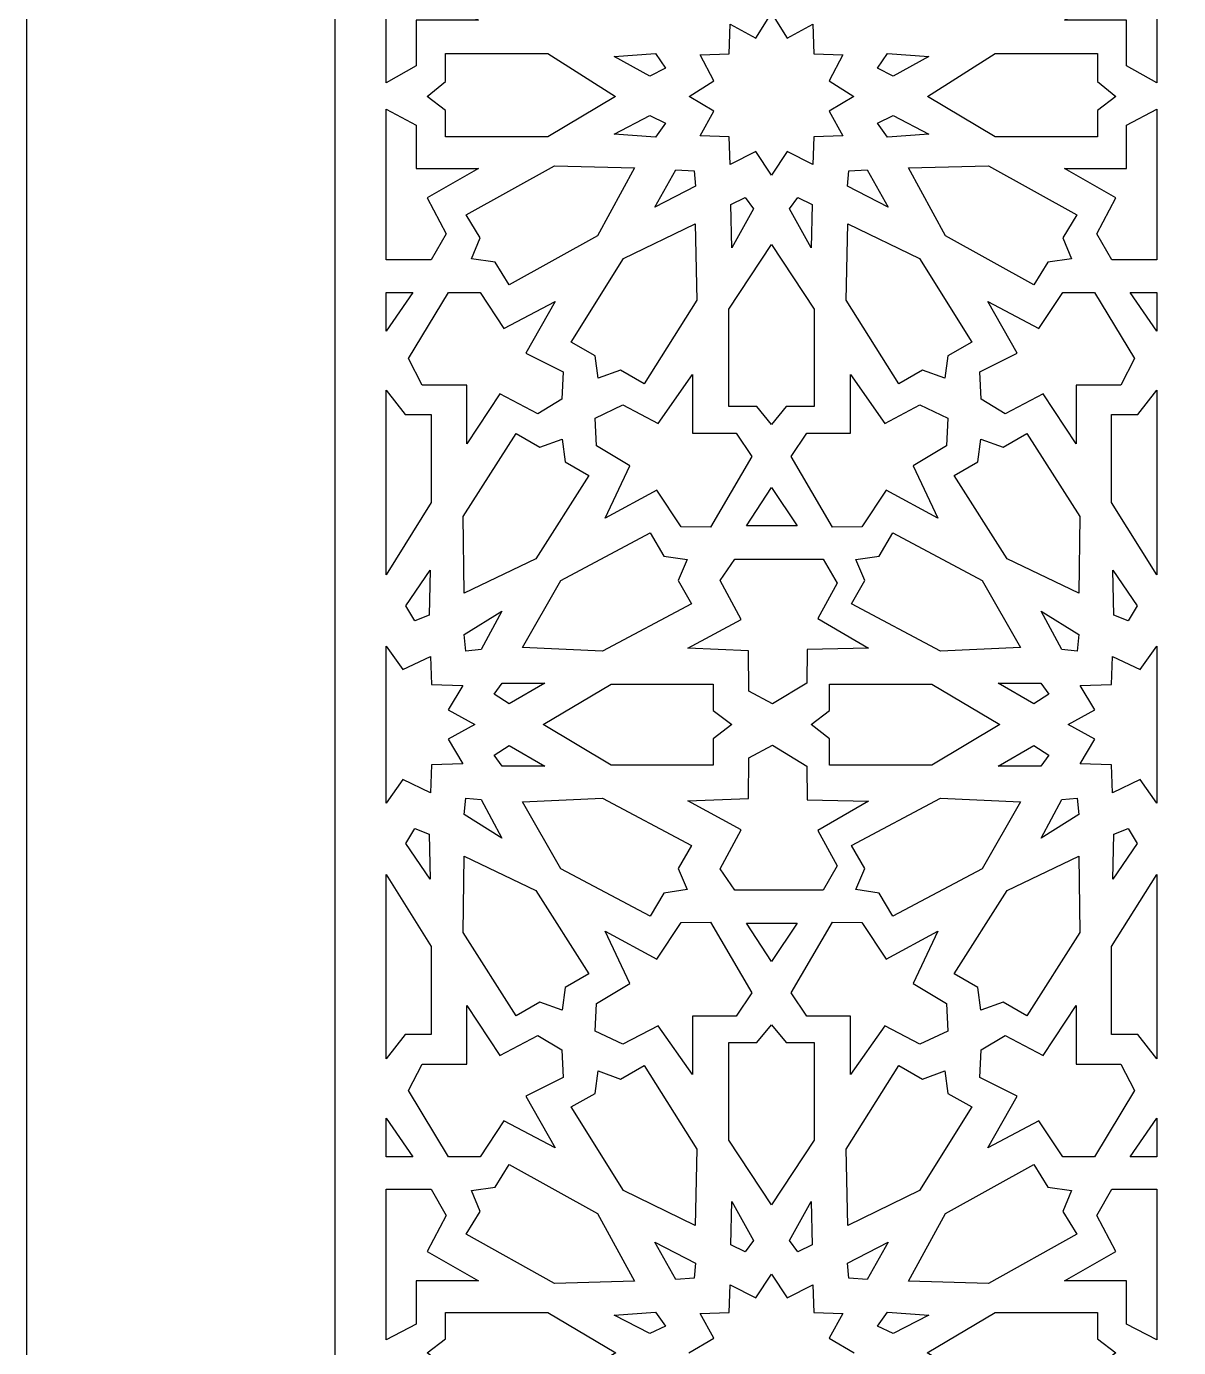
# Model space of a CAD drawing. Extents: x -275 to 275, y -935 to 935.
# Drawn here: x -275 to -162.9, y 611.1 to 739.7 of the extents above; entities that cross this region are included whole.
import ezdxf

# ---------------------------------------------------------------- set-up
doc = ezdxf.new("R2010")
doc.units = 0
doc.layers.add('LAYER_1', color=18, linetype='CONTINUOUS')
doc.layers.add('LAYER_2', color=4, linetype='CONTINUOUS')

msp = doc.modelspace()

# ---------------------------------------------------------------- linework, layer by layer
at = {"layer": 'LAYER_1'}
for points in [[(-275, -935), (275, -935), (275, 935), (-275, 935)], [(-234.16, 747.01), (-236, 743.31), (-231.01, 740.27), (-237.06, 740.27), (-237.06, 735.81), (-239.99, 734.16), (-239.99, 749.71), (-235.62, 749.71)], [(-165.01, 734.16), (-167.94, 735.81), (-167.94, 740.27), (-173.99, 740.27), (-169, 743.31), (-170.84, 747.01), (-169.38, 749.71), (-165.01, 749.71)], [(-200.99, 738.52), (-198.49, 739.87), (-198.39, 736.99), (-195.55, 736.89), (-196.88, 734.36), (-194.49, 732.84), (-196.88, 731.42), (-195.55, 729.02), (-198.39, 728.93), (-198.49, 726.22), (-200.99, 727.5), (-202.5, 725.2), (-204.01, 727.5), (-206.51, 726.22), (-206.61, 728.93), (-209.45, 729.02), (-208.12, 731.42), (-210.51, 732.84), (-208.12, 734.36), (-209.45, 736.89), (-206.61, 736.99), (-206.51, 739.87), (-204.01, 738.52), (-202.5, 740.95)], [(-217.67, 732.84), (-224.27, 728.91), (-234.21, 728.91), (-234.21, 731.48), (-236.01, 732.84), (-234.21, 734.29), (-234.21, 737.02), (-224.27, 737.02)], [(-212.8, 735.59), (-214.33, 734.81), (-217.82, 736.74), (-213.78, 737.03)], [(-187.18, 736.74), (-190.67, 734.81), (-192.2, 735.59), (-191.22, 737.03)], [(-170.79, 734.29), (-168.99, 732.84), (-170.79, 731.48), (-170.79, 728.91), (-180.73, 728.91), (-187.33, 732.84), (-180.73, 737.02), (-170.79, 737.02)], [(-237.06, 730.05), (-237.06, 725.84), (-231.01, 725.84), (-236, 722.98), (-234.16, 719.49), (-235.62, 716.94), (-239.99, 716.94), (-239.99, 731.6)], [(-165.01, 716.94), (-169.38, 716.94), (-170.84, 719.49), (-169, 722.98), (-173.99, 725.84), (-167.94, 725.84), (-167.94, 730.05), (-165.01, 731.6)], [(-212.8, 730.25), (-213.78, 728.9), (-217.82, 729.17), (-214.33, 730.99)], [(-187.18, 729.17), (-191.22, 728.9), (-192.2, 730.25), (-190.67, 730.99)], [(-215.83, 725.89), (-219.44, 719.3), (-228.02, 714.51), (-229.38, 716.73), (-231.68, 717.04), (-230.84, 719.1), (-232.2, 721.32), (-223.62, 726.11)], [(-210.02, 725.6), (-209.9, 724.12), (-213.85, 722.07), (-211.81, 725.72)], [(-191.15, 722.07), (-195.1, 724.12), (-194.98, 725.6), (-193.19, 725.72)], [(-172.8, 721.32), (-174.16, 719.1), (-173.32, 717.04), (-175.62, 716.73), (-176.98, 714.51), (-185.56, 719.3), (-189.17, 725.89), (-181.38, 726.11)], [(-204.25, 721.92), (-206.37, 718.11), (-206.45, 722.35), (-205.06, 723.01)], [(-198.55, 722.35), (-198.63, 718.11), (-200.75, 721.92), (-199.94, 723.01)], [(-209.78, 713.03), (-214.88, 704.89), (-217.19, 706.21), (-219.36, 705.43), (-219.66, 707.62), (-221.98, 708.93), (-216.89, 717.07), (-209.94, 720.46)], [(-188.11, 717.07), (-183.02, 708.93), (-185.34, 707.62), (-185.64, 705.43), (-187.81, 706.21), (-190.12, 704.89), (-195.22, 713.03), (-195.06, 720.46)], [(-198.36, 712.15), (-198.36, 702.67), (-201.06, 702.67), (-202.5, 700.94), (-203.94, 702.67), (-206.64, 702.67), (-206.64, 712.15), (-202.5, 718.45)], [(-239.99, 710.01), (-239.99, 713.77), (-237.4, 713.77)], [(-228.53, 710.28), (-223.54, 712.89), (-226.39, 707.88), (-222.78, 706.05), (-222.91, 703.38), (-225.23, 701.96), (-228.94, 703.91), (-232.15, 699.06), (-232.15, 704.77), (-236.49, 704.77), (-237.82, 707.35), (-233.93, 713.77), (-230.85, 713.77)], [(-167.18, 707.35), (-168.51, 704.77), (-172.85, 704.77), (-172.85, 699.06), (-176.06, 703.91), (-179.77, 701.96), (-182.09, 703.38), (-182.22, 706.05), (-178.61, 707.88), (-181.46, 712.89), (-176.47, 710.28), (-174.15, 713.77), (-171.07, 713.77)], [(-165.01, 710.01), (-167.6, 713.77), (-165.01, 713.77)], [(-210.19, 700.08), (-205.93, 700.08), (-204.42, 697.82), (-208.43, 690.94), (-211.28, 690.99), (-213.66, 694.55), (-218.67, 691.81), (-216.27, 696.91), (-219.54, 698.87), (-219.66, 701.55), (-216.95, 702.83), (-213.52, 701.02), (-210.19, 705.78)], [(-191.48, 701.02), (-188.05, 702.83), (-185.34, 701.55), (-185.46, 698.87), (-188.73, 696.91), (-186.33, 691.81), (-191.34, 694.55), (-193.72, 690.99), (-196.57, 690.94), (-200.58, 697.82), (-199.07, 700.08), (-194.81, 700.08), (-194.81, 705.78)], [(-238.15, 701.89), (-235.6, 701.89), (-235.6, 693.33), (-239.99, 686.31), (-239.99, 704.26)], [(-165.01, 686.31), (-169.4, 693.33), (-169.4, 701.89), (-166.85, 701.89), (-165.01, 704.26)], [(-225.05, 698.73), (-222.88, 699.5), (-222.59, 697.31), (-220.28, 695.98), (-225.44, 687.87), (-232.41, 684.53), (-232.51, 691.97), (-227.36, 700.07)], [(-172.49, 691.97), (-172.59, 684.53), (-179.56, 687.87), (-184.72, 695.98), (-182.41, 697.31), (-182.12, 699.5), (-179.95, 698.73), (-177.64, 700.07)], [(-200, 691.06), (-204.94, 691.06), (-202.5, 694.79)], [(-212.99, 688.13), (-210.71, 687.78), (-211.59, 685.74), (-210.28, 683.49), (-218.96, 678.87), (-226.74, 679.25), (-222.99, 685.76), (-214.31, 690.38)], [(-182.01, 685.76), (-178.26, 679.25), (-186.04, 678.87), (-194.72, 683.49), (-193.41, 685.74), (-194.29, 687.78), (-192.01, 688.13), (-190.69, 690.38)], [(-196.11, 685.49), (-198, 682.05), (-193.06, 679.18), (-199.04, 679.04), (-199.06, 675.77), (-202.41, 673.74), (-204.69, 674.97), (-204.74, 678.92), (-210.64, 679.16), (-205.44, 681.97), (-207.51, 685.75), (-206.07, 687.84), (-197.47, 687.84)], [(-235.81, 682.39), (-237.2, 681.84), (-238.07, 683.3), (-235.7, 686.76)], [(-166.93, 683.3), (-167.8, 681.84), (-169.19, 682.39), (-169.3, 686.76)], [(-230.75, 679.04), (-232.24, 678.89), (-232.42, 680.49), (-228.73, 682.77)], [(-172.58, 680.49), (-172.76, 678.89), (-174.25, 679.04), (-176.27, 682.77)], [(-238.38, 677.08), (-235.69, 678.36), (-235.58, 675.65), (-232.53, 675.55), (-233.96, 673.16), (-231.38, 671.73), (-233.96, 670.3), (-232.53, 667.91), (-235.58, 667.81), (-235.69, 665.11), (-238.38, 666.38), (-240, 664.08), (-240, 671.73), (-240, 671.73), (-240, 671.73), (-240, 671.73), (-240, 679.38)], [(-165, 671.73), (-165, 671.73), (-165, 671.73), (-165, 664.08), (-166.62, 666.38), (-169.31, 665.11), (-169.42, 667.81), (-172.47, 667.91), (-171.04, 670.3), (-173.62, 671.73), (-171.04, 673.16), (-172.47, 675.55), (-169.42, 675.65), (-169.31, 678.36), (-166.62, 677.08), (-165, 679.38)], [(-224.56, 675.76), (-228.03, 673.76), (-229.49, 674.71), (-228.72, 675.77)], [(-208.16, 673.1), (-206.35, 671.73), (-208.16, 670.36), (-208.16, 667.79), (-218.1, 667.79), (-224.71, 671.73), (-224.71, 671.73), (-224.71, 671.73), (-218.1, 675.68), (-208.16, 675.68)], [(-180.29, 671.73), (-180.29, 671.73), (-180.29, 671.73), (-186.9, 667.79), (-196.84, 667.79), (-196.84, 670.36), (-198.65, 671.73), (-196.84, 673.1), (-196.84, 675.68), (-186.9, 675.68)], [(-175.51, 674.71), (-176.97, 673.76), (-180.44, 675.76), (-176.28, 675.77)], [(-224.56, 667.7), (-228.72, 667.69), (-229.49, 668.75), (-228.03, 669.7)], [(-199.06, 667.69), (-199.04, 664.42), (-193.06, 664.28), (-198, 661.42), (-196.11, 657.98), (-197.47, 655.62), (-206.07, 655.62), (-207.51, 657.71), (-205.44, 661.49), (-210.64, 664.3), (-204.74, 664.54), (-204.69, 668.49), (-202.41, 669.72)], [(-175.51, 668.75), (-176.28, 667.69), (-180.44, 667.7), (-176.97, 669.7)], [(-230.75, 664.43), (-228.73, 660.69), (-232.42, 662.98), (-232.24, 664.57)], [(-210.28, 659.97), (-211.59, 657.72), (-210.71, 655.68), (-212.99, 655.33), (-214.31, 653.08), (-222.99, 657.7), (-226.74, 664.21), (-218.96, 664.59)], [(-178.26, 664.21), (-182.01, 657.7), (-190.69, 653.08), (-192.01, 655.33), (-194.29, 655.68), (-193.41, 657.72), (-194.72, 659.97), (-186.04, 664.59)], [(-172.58, 662.98), (-176.27, 660.69), (-174.25, 664.43), (-172.76, 664.57)], [(-235.81, 661.07), (-235.7, 656.7), (-238.07, 660.16), (-237.2, 661.62)], [(-166.93, 660.16), (-169.3, 656.7), (-169.19, 661.07), (-167.8, 661.62)], [(-225.44, 655.59), (-220.28, 647.49), (-222.59, 646.15), (-222.88, 643.96), (-225.05, 644.73), (-227.36, 643.39), (-232.51, 651.5), (-232.41, 658.93)], [(-172.49, 651.5), (-177.64, 643.39), (-179.95, 644.73), (-182.12, 643.96), (-182.41, 646.15), (-184.72, 647.49), (-179.56, 655.59), (-172.59, 658.93)], [(-235.6, 650.14), (-235.6, 641.57), (-238.15, 641.57), (-239.99, 639.2), (-239.99, 657.16)], [(-165.01, 639.2), (-166.85, 641.57), (-169.4, 641.57), (-169.4, 650.14), (-165.01, 657.16)], [(-204.42, 645.64), (-205.93, 643.38), (-210.19, 643.38), (-210.19, 637.68), (-213.52, 642.44), (-216.95, 640.64), (-219.66, 641.91), (-219.54, 644.59), (-216.27, 646.55), (-218.67, 651.65), (-213.66, 648.92), (-211.28, 652.47), (-208.43, 652.52)], [(-202.5, 648.68), (-204.94, 652.4), (-200, 652.4)], [(-193.72, 652.47), (-191.34, 648.92), (-186.33, 651.65), (-188.73, 646.55), (-185.46, 644.59), (-185.34, 641.91), (-188.05, 640.64), (-191.48, 642.44), (-194.81, 637.68), (-194.81, 643.38), (-199.07, 643.38), (-200.58, 645.64), (-196.57, 652.52)], [(-228.94, 639.55), (-225.23, 641.5), (-222.91, 640.08), (-222.78, 637.41), (-226.39, 635.59), (-223.54, 630.57), (-228.53, 633.18), (-230.85, 629.69), (-233.93, 629.69), (-237.82, 636.12), (-236.49, 638.69), (-232.15, 638.69), (-232.15, 644.4)], [(-172.85, 638.69), (-168.51, 638.69), (-167.18, 636.12), (-171.07, 629.69), (-174.15, 629.69), (-176.47, 633.18), (-181.46, 630.57), (-178.61, 635.59), (-182.22, 637.41), (-182.09, 640.08), (-179.77, 641.5), (-176.06, 639.55), (-172.85, 644.4)], [(-201.06, 640.79), (-198.36, 640.79), (-198.36, 631.31), (-202.5, 625.01), (-206.64, 631.31), (-206.64, 640.79), (-203.94, 640.79), (-202.5, 642.52)], [(-209.78, 630.44), (-209.94, 623), (-216.89, 626.39), (-221.98, 634.53), (-219.66, 635.85), (-219.36, 638.04), (-217.19, 637.25), (-214.88, 638.57)], [(-187.81, 637.25), (-185.64, 638.04), (-185.34, 635.85), (-183.02, 634.53), (-188.11, 626.39), (-195.06, 623), (-195.22, 630.44), (-190.12, 638.57)], [(-237.4, 629.69), (-239.99, 629.69), (-239.99, 633.45)], [(-165.01, 629.69), (-167.6, 629.69), (-165.01, 633.45)], [(-219.44, 624.16), (-215.83, 617.57), (-223.62, 617.35), (-232.2, 622.14), (-230.84, 624.36), (-231.68, 626.42), (-229.38, 626.73), (-228.02, 628.95)], [(-175.62, 626.73), (-173.32, 626.42), (-174.16, 624.36), (-172.8, 622.14), (-181.38, 617.35), (-189.17, 617.57), (-185.56, 624.16), (-176.98, 628.95)], [(-234.16, 623.97), (-236, 620.48), (-231.01, 617.62), (-237.06, 617.62), (-237.06, 613.41), (-239.99, 611.86), (-239.99, 626.52), (-235.62, 626.52)], [(-165.01, 611.86), (-167.94, 613.41), (-167.94, 617.62), (-173.99, 617.62), (-169, 620.48), (-170.84, 623.97), (-169.38, 626.52), (-165.01, 626.52)], [(-204.25, 621.54), (-205.06, 620.45), (-206.45, 621.11), (-206.37, 625.35)], [(-198.55, 621.11), (-199.94, 620.45), (-200.75, 621.54), (-198.63, 625.35)], [(-209.9, 619.34), (-210.02, 617.86), (-211.81, 617.74), (-213.85, 621.39)], [(-193.19, 617.74), (-194.98, 617.86), (-195.1, 619.34), (-191.15, 621.39)], [(-217.66, 610.61), (-224.27, 606.67), (-234.21, 606.67), (-234.21, 609.24), (-236.02, 610.61), (-236.02, 610.61), (-234.21, 611.98), (-234.21, 614.55), (-224.27, 614.55)], [(-212.8, 613.21), (-214.33, 612.48), (-217.82, 614.29), (-213.78, 614.56)], [(-187.18, 614.29), (-190.67, 612.48), (-192.2, 613.21), (-191.22, 614.56)], [(-170.79, 611.98), (-168.98, 610.61), (-168.98, 610.61), (-170.79, 609.24), (-170.79, 606.67), (-180.73, 606.67), (-187.34, 610.61), (-180.73, 614.55), (-170.79, 614.55)]]:
    msp.add_lwpolyline(points, close=True, dxfattribs=at)
msp.add_lwpolyline([(-210.53, 610.61), (-208.12, 612.05), (-209.45, 614.44), (-206.61, 614.53), (-206.51, 617.24), (-204.01, 615.97), (-202.5, 618.26), (-200.99, 615.97), (-198.49, 617.24), (-198.39, 614.53), (-195.55, 614.44), (-196.88, 612.05), (-194.47, 610.61)], dxfattribs=at)
at = {"layer": 'LAYER_2'}
msp.add_lwpolyline([(-245, 905), (-245, -905), (245, -905), (245, 905)], close=True, dxfattribs=at)

doc.saveas('drawing.dxf')
